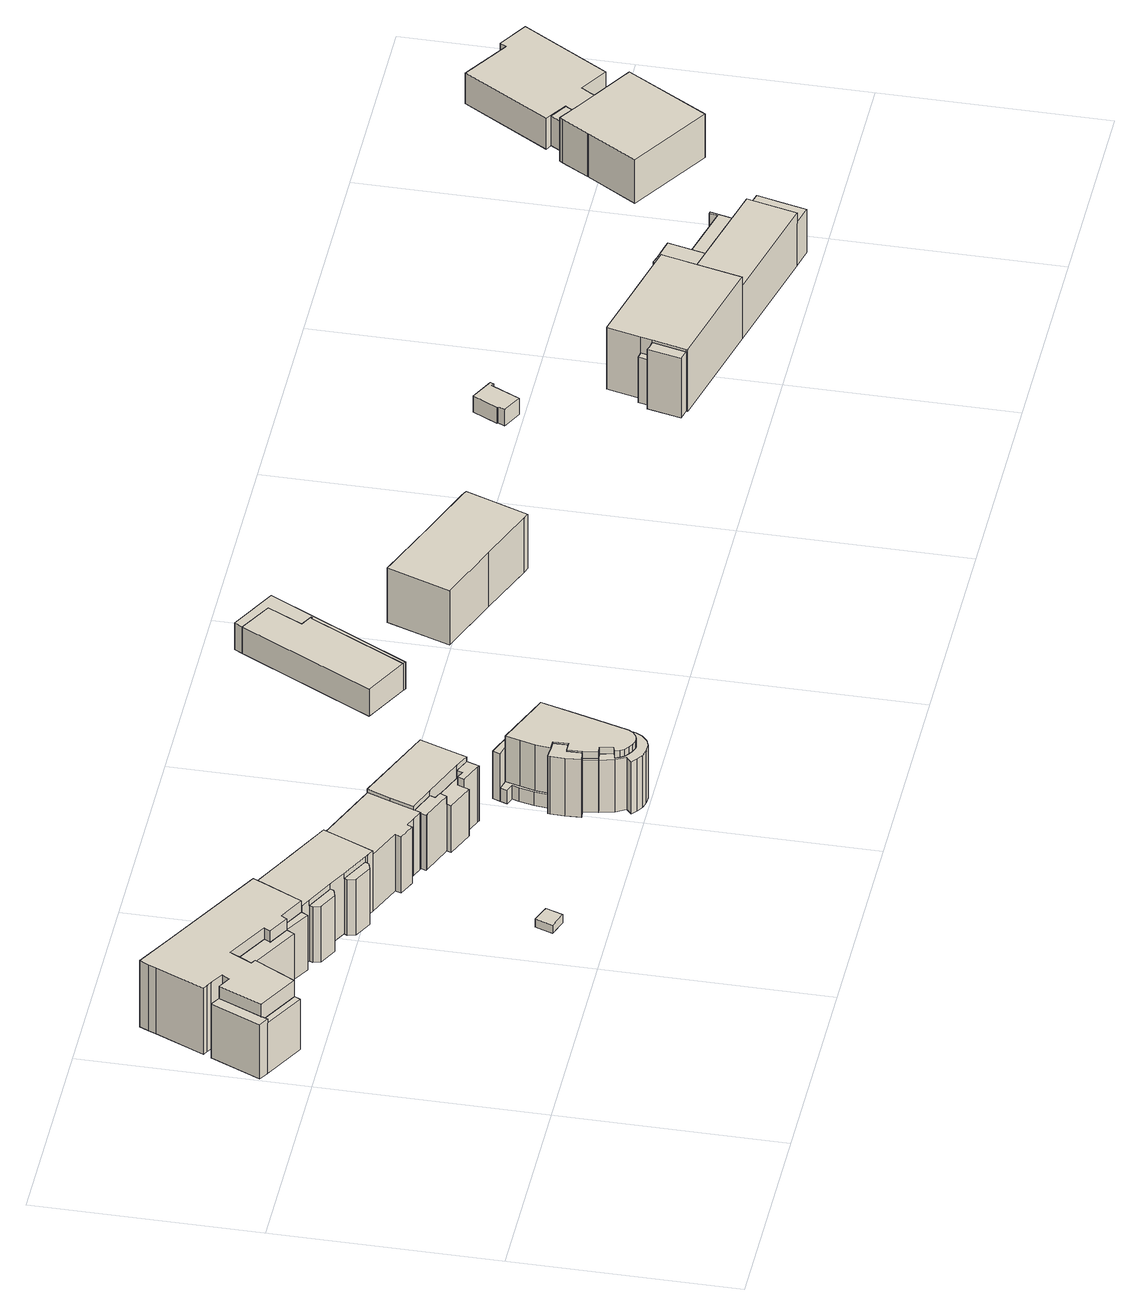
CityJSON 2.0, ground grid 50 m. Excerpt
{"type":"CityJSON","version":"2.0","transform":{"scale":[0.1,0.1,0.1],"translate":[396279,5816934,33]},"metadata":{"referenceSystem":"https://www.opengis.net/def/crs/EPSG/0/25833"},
"CityObjects":{
"building1":{"type":"Building","attributes":{"Gemeindeschluessel":"11000002","function":"31001_1010"},"address":[{"country":"Germany","locality":"Berlin","thoroughfareNumber":"21, 21A","thoroughfareName":"Alt-Stralau"}],"children":["building1-1","building1-2","building1-3","building1-4"]},
"building1-1":{"type":"BuildingPart","attributes":{"BezugspunktDach":"2200","measuredHeight":17.08,"storeysAboveGround":5},"parents":["building1"],"geometry":[{"type":"MultiSurface","lod":"1","boundaries":[[[0,1,2,3,4,5,6,7,8,9,10,11,12,13,14,15,16,17,18,19,20,21,22]],[[23,24,25,26,27,28,29,30,31,32,33,34,35,36,37,38,39,40,41,42,43,44,45]],[[46,47,22,21]],[[24,23,21,20]],[[25,24,20,19]],[[26,25,19,18]],[[27,26,18,17]],[[28,27,17,16]],[[29,28,16,15]],[[30,29,15,14]],[[31,30,14,13]],[[32,31,13,12]],[[33,32,12,11]],[[34,33,11,10]],[[35,34,10,9]],[[36,35,48,49,50,51,9,8]],[[37,36,8,7],[49,52,53,50]],[[54,53,7,6]],[[38,37,52,55]],[[56,54,6,5]],[[39,38,55,57]],[[58,56,5,4]],[[40,39,57,59]],[[60,58,59,61,41,40,4,3]],[[42,41,3,2]],[[43,42,2,1]],[[44,43,1,0]],[[62,63,0,22]],[[23,45,47,46]],[[51,50,49,48]],[[53,52,49,50]],[[55,52,53,54]],[[57,55,54,56]],[[59,57,56,58]],[[61,59,58,60]],[[45,44,63,62]]]}]},
"building1-2":{"type":"BuildingPart","attributes":{"BezugspunktDach":"2200","measuredHeight":13.03,"storeysAboveGround":5},"parents":["building1"],"geometry":[{"type":"MultiSurface","lod":"1","boundaries":[[[64,65,63,62,66]],[[45,44,67,68,69]],[[44,45,62,45,44,63]],[[67,44,63,65]],[[68,67,65,64]],[[69,68,64,66]],[[45,69,66,62]]]}]},
"building1-3":{"type":"BuildingPart","attributes":{"BezugspunktDach":"2200","measuredHeight":14.08,"storeysAboveGround":5},"parents":["building1"],"geometry":[{"type":"MultiSurface","lod":"1","boundaries":[[[70,53,71,51,50,53,54,56,58,60]],[[59,57,55,52,49,48,72,52,73,61]],[[72,48,51,71]],[[52,72,71,53]],[[73,52,53,70]],[[61,73,70,60]],[[61,60,58,59]],[[74,57,59,75,58,56]],[[55,57,56,54]],[[55,54,53,52]],[[52,53,50,49]],[[48,49,50,51]]]}]},
"building1-4":{"type":"BuildingPart","attributes":{"BezugspunktDach":"2200","measuredHeight":15.02,"storeysAboveGround":5},"parents":["building1"],"geometry":[{"type":"MultiSurface","lod":"1","boundaries":[[[76,47,46,77,78]],[[79,23,45,69,80]],[[79,80,78,77]],[[23,79,77,46]],[[66,62,47,76]],[[80,69,76,78]],[[45,23,46,47]],[[69,45,62,66]]]}]},
"building2":{"type":"Building","attributes":{"Gemeindeschluessel":"11000002","BezugspunktDach":"2200","function":"51009_1611","measuredHeight":2.11,"storeysAboveGround":0},"address":[{"country":"Germany","locality":"Berlin"}],"geometry":[{"type":"Solid","lod":"1","boundaries":[[[[81,82,83,84]],[[85,86,87,88]],[[85,88,84,83]],[[86,85,83,82]],[[87,86,82,81]],[[88,87,81,84]]]]}]},
"building3":{"type":"Building","attributes":{"Gemeindeschluessel":"11000002","function":"31001_1010"},"address":[{"country":"Germany","locality":"Berlin","thoroughfareNumber":"22, 22A","thoroughfareName":"Alt-Stralau"}],"children":["building3-1","building3-2","building3-3"]},
"building3-1":{"type":"BuildingPart","attributes":{"BezugspunktDach":"2200","measuredHeight":16.93,"storeysAboveGround":4},"parents":["building3"],"geometry":[{"type":"MultiSurface","lod":"1","boundaries":[[[89,90,91,92,93,94,95,96,97,98,99,100,101,102,103,104]],[[105,106,107,108,109,110,111,112,113,114,115,116,117,118,119,48]],[[105,48,104,103]],[[106,105,103,102]],[[107,106,102,101]],[[108,107,101,100]],[[109,108,100,99]],[[110,109,99,98]],[[111,110,98,97]],[[112,111,97,96]],[[113,112,96,95]],[[114,113,95,94]],[[115,114,94,93]],[[120,121,93,92]],[[117,116,92,91]],[[122,123,91,90]],[[119,118,90,89]],[[48,119,89,104]],[[116,115,121,120]],[[118,117,123,122]]]}]},
"building3-2":{"type":"BuildingPart","attributes":{"BezugspunktDach":"2200","measuredHeight":14.34,"storeysAboveGround":4},"parents":["building3"],"geometry":[{"type":"MultiSurface","lod":"1","boundaries":[[[124,125,126,123,122,127]],[[118,117,128,129,130,131]],[[118,131,127,122]],[[128,117,123,126]],[[129,128,126,125]],[[130,129,125,124]],[[131,130,124,127]],[[117,118,122,123,132]]]}]},
"building3-3":{"type":"BuildingPart","attributes":{"BezugspunktDach":"2200","measuredHeight":14.34,"storeysAboveGround":4},"parents":["building3"],"geometry":[{"type":"MultiSurface","lod":"1","boundaries":[[[133,134,135,136,121,120,137]],[[116,115,114,138,139,140,141]],[[116,141,137,120]],[[114,115,121,136]],[[138,114,136,135]],[[139,138,135,134]],[[140,139,134,133]],[[141,140,133,137]],[[115,116,120,121,142]]]}]},
"building4":{"type":"Building","attributes":{"Gemeindeschluessel":"11000002","BezugspunktDach":"2200","function":"31001_1010","measuredHeight":16.49,"storeysAboveGround":3},"address":[{"country":"Germany","locality":"Berlin","thoroughfareNumber":"23","thoroughfareName":"Alt-Stralau"}],"geometry":[{"type":"Solid","lod":"1","boundaries":[[[[143,144,145,146,147,148,149,150,151,152,153,154,155,156]],[[111,110,157,158,159,160,161,162,163,164,165,166,167,112]],[[111,112,156,155]],[[110,111,155,154]],[[157,110,154,153]],[[158,157,153,152]],[[159,158,152,151]],[[160,159,151,150]],[[161,160,150,149]],[[162,161,149,148]],[[163,162,148,147]],[[164,163,147,146]],[[165,164,146,145]],[[166,165,145,144]],[[167,166,144,143]],[[112,167,143,156]]]]}]},
"building5":{"type":"Building","attributes":{"Gemeindeschluessel":"11000002","function":"31001_1010"},"address":[{"country":"Germany","locality":"Berlin","thoroughfareNumber":"24","thoroughfareName":"Alt-Stralau"}],"children":["building5-1","building5-2","building5-3","building5-4"]},
"building5-1":{"type":"BuildingPart","attributes":{"BezugspunktDach":"2200","measuredHeight":16.69,"storeysAboveGround":5},"parents":["building5"],"geometry":[{"type":"MultiSurface","lod":"1","boundaries":[[[168,169,170,171,172,173,174,175,176]],[[177,178,179,180,181,182,183,184,185]],[[177,185,176,175]],[[178,177,175,174]],[[179,178,174,173]],[[180,179,173,172]],[[181,180,172,171]],[[182,181,171,170]],[[183,186,187,170,169]],[[188,189,169,168]],[[184,183,190,191,192]],[[193,194,184,168,176]],[[182,195,187,186,183]],[[192,191,190,189,188]],[[196,185,184,194,193]]]}]},
"building5-2":{"type":"BuildingPart","attributes":{"BezugspunktDach":"2200","measuredHeight":14.18,"storeysAboveGround":5},"parents":["building5"],"geometry":[{"type":"MultiSurface","lod":"1","boundaries":[[[197,198,187,186,199,200,201]],[[202,203,183,182,204,205,206]],[[207,208,201,200]],[[202,206,209,210]],[[211,207,200,199]],[[203,202,210,212,213]],[[183,203,212,191,189,211,214,199,186]],[[204,182,187,198]],[[205,204,198,197]],[[206,205,197,201]],[[210,209,208,207]],[[213,212,210,207,211]],[[214,211,189,191,212]],[[183,186,187,182]]]}]},
"building5-3":{"type":"BuildingPart","attributes":{"BezugspunktDach":"2200","measuredHeight":14.18,"storeysAboveGround":5},"parents":["building5"],"geometry":[{"type":"MultiSurface","lod":"1","boundaries":[[[215,216,217,218,194,193,219,220]],[[221,185,184,222,223,224,225,226]],[[221,226,220,219]],[[185,221,219,193]],[[227,188,194,218]],[[222,184,192,228]],[[229,227,218,217]],[[223,222,228,230]],[[231,229,217,216]],[[224,223,230,232]],[[225,224,216,215]],[[226,225,215,220]],[[185,193,194,184]],[[228,192,188,227]],[[230,228,227,229]],[[232,230,229,231]]]}]},
"building5-4":{"type":"BuildingPart","attributes":{"BezugspunktDach":"2200","measuredHeight":12.1,"storeysAboveGround":5},"parents":["building5"],"geometry":[{"type":"MultiSurface","lod":"1","boundaries":[[[229,231,233,234,208,207,211,189,188,227]],[[192,191,212,210,209,235,236,232,230,228]],[[235,209,208,234]],[[236,235,234,233]],[[232,236,233,231]],[[228,227,188,192]],[[191,192,188,189]],[[212,191,189,211]],[[210,212,211,207]],[[209,210,207,208]],[[230,232,237,231,229]],[[238,228,230,239,229,227]]]}]},
"building6":{"type":"Building","attributes":{"Gemeindeschluessel":"11000002","function":"31001_1010"},"address":[{"country":"Germany","locality":"Berlin","thoroughfareNumber":"25","thoroughfareName":"Alt-Stralau"}],"children":["building6-1","building6-2","building6-3","building6-4","building6-5"]},
"building6-1":{"type":"BuildingPart","attributes":{"BezugspunktDach":"2200","measuredHeight":15.2,"storeysAboveGround":5},"parents":["building6"],"geometry":[{"type":"MultiSurface","lod":"1","boundaries":[[[240,241,242,243,244,245,246,247,248,249,250,251,252,253,254,255,256,257,258,259,260,261,262]],[[263,264,265,266,267,268,269,270,271,272,273,274,275,276,277,278,279,280,281,282,283,284,285]],[[263,286,287,288,262,261]],[[289,286,261,260]],[[290,289,260,259]],[[291,292,293,292,294,259,258]],[[267,266,258,257]],[[268,295,296,257,256]],[[297,295,256,255]],[[298,297,255,254]],[[299,298,254,253]],[[300,299,271,253,252]],[[301,300,252,251]],[[274,302,301,273,251,250]],[[303,302,250,249]],[[304,303,305,249,248]],[[306,304,248,247]],[[278,307,306,277,247,246]],[[279,308,307,309,246,245]],[[310,311,308,279,245,244]],[[312,311,244,243]],[[282,313,314,243,242]],[[315,313,282,242,241]],[[316,315,283,241,240]],[[288,316,317,240,262]],[[285,287,286,263]],[[318,264,263,319,286,289]],[[265,264,320,289,290]],[[266,321,292,291]],[[321,265,294,292,293]],[[267,296,295,268]],[[269,268,322,295,297]],[[270,269,297,298]],[[271,270,323,298,299]],[[272,271,299,300]],[[273,272,300,301]],[[273,301,302,274]],[[275,274,302,303]],[[276,275,305,303,304]],[[324,277,276,304,306]],[[277,306,307,278]],[[278,309,307,308,279]],[[280,279,308,311,310]],[[281,280,311,312]],[[281,314,313,282]],[[283,282,313,315]],[[284,283,315,316]],[[285,284,317,316,288]]]}]},
"building6-2":{"type":"BuildingPart","attributes":{"BezugspunktDach":"2200","measuredHeight":13.51,"storeysAboveGround":5},"parents":["building6"],"geometry":[{"type":"MultiSurface","lod":"1","boundaries":[[[325,326,327,328,329,330,331,332,333,334,335,336,296,295,297,298,299,300,301,302,303,304,306,307,308,311,312,337]],[[281,280,279,278,277,276,275,274,273,272,271,270,269,268,267,338,339,340,341,342,343,344,345,346,347,348,349,350]],[[280,311,280,279]],[[279,308,279,278]],[[277,278,307,278,277,306]],[[277,306,277,276]],[[276,351,276,275]],[[275,303,275,274]],[[271,352,271,270]],[[270,298,270,269]],[[268,295,268,267]],[[338,267,296,336]],[[339,338,336,335]],[[340,339,335,334]],[[341,340,334,333]],[[342,341,333,332]],[[343,342,332,331]],[[344,343,331,330]],[[345,344,330,329]],[[346,345,329,328]],[[347,346,328,327]],[[348,347,327,326]],[[349,348,326,325]],[[350,349,325,337]],[[350,337,312,281]],[[280,281,312,311]],[[279,280,311,308,353]],[[278,279,308,307]],[[276,277,306,304]],[[276,351,304,303,275]],[[274,275,303,302,354]],[[273,274,302,301,355]],[[272,273,356,301,300]],[[271,272,300,299]],[[270,271,352,299,298]],[[269,270,298,297]],[[268,269,297,295]],[[267,268,295,296]]]}]},
"building6-3":{"type":"BuildingPart","attributes":{"BezugspunktDach":"2200","measuredHeight":13.93,"storeysAboveGround":5},"parents":["building6"],"geometry":[{"type":"MultiSurface","lod":"1","boundaries":[[[294,292,291,357,358,359,360,361]],[[362,363,364,365,266,321,265,366]],[[362,366,361,360]],[[363,362,360,359]],[[364,363,359,358]],[[365,364,358,357]],[[266,365,357,291]],[[265,321,292,321,265,367]],[[366,368,290,294,361]],[[321,266,291,292]],[[367,265,321,292,294]],[[290,368,366,265]]]}]},
"building6-4":{"type":"BuildingPart","attributes":{"BezugspunktDach":"2200","measuredHeight":14.87,"storeysAboveGround":5},"parents":["building6"],"geometry":[{"type":"MultiSurface","lod":"1","boundaries":[[[369,370,314,313,315,316,288,371,372,373,374]],[[375,376,377,285,284,283,282,281,350,378,379]],[[375,379,374,373]],[[376,375,373,372]],[[377,376,372,371]],[[285,287,380,371,288]],[[284,285,284,316]],[[284,316,284,283]],[[381,337,312,314,370]],[[378,350,370,369]],[[379,378,369,374]],[[377,380,287,285]],[[288,316,284,285]],[[283,284,316,315]],[[282,283,315,313]],[[281,282,313,314]],[[350,281,312,337,381]]]}]},
"building6-5":{"type":"BuildingPart","attributes":{"BezugspunktDach":"2200","measuredHeight":3.5,"storeysAboveGround":5},"parents":["building6"],"geometry":[{"type":"MultiSurface","lod":"1","boundaries":[[[382,383,384,380,287,286,289,290,368,385]],[[366,265,264,263,285,377,386,387,388,389]],[[366,389,385,368]],[[265,290,265,264]],[[263,264,289,264,263,286]],[[285,263,286,263,285,287]],[[386,377,380,384]],[[387,386,384,383]],[[388,387,383,382]],[[389,388,382,385]],[[265,366,368,290]],[[264,265,290,289]],[[377,285,287,380]]]}]},
"building7":{"type":"Building","attributes":{"name":"Sporthalle","Gemeindeschluessel":"11000002","function":"31001_3211"},"address":[{"country":"Germany","locality":"Berlin","thoroughfareNumber":"40 (2)","thoroughfareName":"Alt-Stralau"}],"children":["building7-1","building7-2"]},
"building7-1":{"type":"BuildingPart","attributes":{"BezugspunktDach":"2200","measuredHeight":6.93,"storeysAboveGround":2},"parents":["building7"],"geometry":[{"type":"MultiSurface","lod":"1","boundaries":[[[390,391,392,393,394,395,396,397]],[[398,399,400,401,402,403,404,405]],[[398,405,397,396]],[[405,404,390,397]],[[399,398,396,395]],[[400,406,399,407,395,394]],[[401,400,394,393]],[[392,402,401,393]],[[403,402,392,391,408]],[[404,403,391,390]]]}]},
"building7-2":{"type":"BuildingPart","attributes":{"BezugspunktDach":"2200","measuredHeight":6.98,"storeysAboveGround":2},"parents":["building7"],"geometry":[{"type":"MultiSurface","lod":"1","boundaries":[[[409,410,411,396,395,394,393,392,391,390]],[[403,402,401,400,399,398,412,413,414,404]],[[390,404,390,391]],[[391,403,391,392]],[[401,393,392,393]],[[400,394,393,394]],[[399,395,394,400,394,395]],[[398,396,395,396]],[[412,398,396,411]],[[413,412,411,410]],[[414,413,410,409]],[[404,414,409,390]],[[403,404,390,391]],[[415,402,403,391,392]],[[402,392,393,401]],[[401,393,394,400]],[[399,416,395,396,398]]]}]},
"building8":{"type":"Building","attributes":{"Gemeindeschluessel":"11000002","BezugspunktDach":"2200","function":"31001_2200","measuredHeight":15.04,"storeysAboveGround":5},"address":[{"country":"Germany","locality":"Berlin","thoroughfareNumber":"37, 38, 39","thoroughfareName":"Alt-Stralau"}],"geometry":[{"type":"Solid","lod":"1","boundaries":[[[[417,418,419,420,421,422,423,424]],[[425,426,427,428,429,430,431,432]],[[425,432,424,423]],[[426,425,423,422]],[[427,426,422,421]],[[428,427,421,420]],[[429,428,420,419]],[[430,429,419,418]],[[431,430,418,417]],[[432,431,417,424]]]]}]},
"building9":{"type":"Building","attributes":{"Gemeindeschluessel":"11000002","BezugspunktDach":"2200","function":"31001_3021","measuredHeight":15.33,"storeysAboveGround":1},"address":[{"country":"Germany","locality":"Berlin","thoroughfareNumber":"34 (3)","thoroughfareName":"Alt-Stralau"}],"geometry":[{"type":"Solid","lod":"1","boundaries":[[[[433,434,435,436,437]],[[438,439,440,441,442]],[[438,442,437,436]],[[439,438,436,435]],[[440,439,435,434]],[[441,440,434,433]],[[442,441,433,437]]]]}]},
"building10":{"type":"Building","attributes":{"Gemeindeschluessel":"11000002","BezugspunktDach":"2200","function":"31001_2520","measuredHeight":4.14,"storeysAboveGround":1},"address":[{"country":"Germany","locality":"Berlin","thoroughfareNumber":"34 (8)","thoroughfareName":"Alt-Stralau"}],"geometry":[{"type":"Solid","lod":"1","boundaries":[[[[443,444,445,446,447,448,449,450]],[[451,452,453,454,455,456,457,458]],[[451,458,450,449]],[[452,451,449,448]],[[453,452,448,447]],[[454,453,447,446]],[[455,454,446,445]],[[456,455,445,444]],[[457,456,444,443]],[[458,457,443,450]]]]}]},
"building11":{"type":"Building","attributes":{"Gemeindeschluessel":"11000002","BezugspunktDach":"2200","function":"31001_3021","measuredHeight":11.73,"storeysAboveGround":1},"address":[{"country":"Germany","locality":"Berlin","thoroughfareNumber":"34 (4)","thoroughfareName":"Alt-Stralau"}],"geometry":[{"type":"Solid","lod":"1","boundaries":[[[[459,460,461,462]],[[463,464,465,466]],[[463,466,462,461]],[[464,463,461,460]],[[465,464,460,459]],[[466,465,459,462]]]]}]},
"building12":{"type":"Building","attributes":{"name":"Thalia-Grundschule","Gemeindeschluessel":"11000002","BezugspunktDach":"2200","function":"31001_3021","measuredHeight":16.89,"storeysAboveGround":4},"address":[{"country":"Germany","locality":"Berlin","thoroughfareNumber":"34","thoroughfareName":"Alt-Stralau"}],"geometry":[{"type":"Solid","lod":"1","boundaries":[[[[467,468,469,470,471,472,473,474,475]],[[441,440,476,477,478,479,480,481,482]],[[441,482,475,474]],[[440,441,474,473]],[[476,440,473,472]],[[477,476,472,471]],[[478,477,471,470]],[[479,478,470,469]],[[480,479,469,468]],[[481,480,468,467]],[[482,481,467,475]]]]}]},
"building13":{"type":"Building","attributes":{"Gemeindeschluessel":"11000002","function":"31001_3021"},"address":[{"country":"Germany","locality":"Berlin","thoroughfareNumber":"34 (1)","thoroughfareName":"Alt-Stralau"}],"children":["building13-1","building13-2"]},
"building13-1":{"type":"BuildingPart","attributes":{"BezugspunktDach":"2200","measuredHeight":11.77,"storeysAboveGround":3},"parents":["building13"],"geometry":[{"type":"Solid","lod":"1","boundaries":[[[[483,484,485,486,487,488]],[[489,490,491,492,493,494]],[[491,490,486,485]],[[492,491,485,484]],[[493,492,484,483]],[[494,493,483,488]],[[489,494,488,487]],[[489,487,486,490]]]]}]},
"building13-2":{"type":"BuildingPart","attributes":{"BezugspunktDach":"2200","measuredHeight":13.57,"storeysAboveGround":3},"parents":["building13"],"geometry":[{"type":"MultiSurface","lod":"1","boundaries":[[[495,496,497,498,499]],[[480,500,490,494,481]],[[480,481,499,498]],[[500,480,498,497]],[[490,500,497,496]],[[488,487,486,490,489,494,490,496,495]],[[481,494,495,499]],[[494,489,487,488]],[[501,489,490,486,487]]]}]},
"building14":{"type":"Building","attributes":{"Gemeindeschluessel":"11000002","function":"31001_3021"},"address":[{"country":"Germany","locality":"Berlin","thoroughfareNumber":"34 (2)","thoroughfareName":"Alt-Stralau"}],"children":["building14-1","building14-2"]},
"building14-1":{"type":"BuildingPart","attributes":{"BezugspunktDach":"2200","measuredHeight":14.31,"storeysAboveGround":4},"parents":["building14"],"geometry":[{"type":"MultiSurface","lod":"1","boundaries":[[[502,503,504,505,506,507,508,509,510,511]],[[479,512,513,514,515,516,500,517,518,480]],[[479,480,511,510]],[[512,479,510,509]],[[513,512,509,508]],[[514,513,508,507]],[[515,514,507,506]],[[516,515,506,505]],[[500,519,520,521,505,504]],[[517,500,504,503]],[[518,517,503,502]],[[480,518,502,511]],[[516,521,520,519,500]]]}]},
"building14-2":{"type":"BuildingPart","attributes":{"BezugspunktDach":"2200","measuredHeight":3.33,"storeysAboveGround":4},"parents":["building14"],"geometry":[{"type":"Solid","lod":"1","boundaries":[[[[522,523,524,525,526,520,519]],[[516,527,528,529,491,490,500]],[[527,516,520,526]],[[528,527,526,525]],[[529,528,525,524]],[[491,529,524,523]],[[490,491,523,522]],[[500,490,522,519]],[[500,519,520,516]]]]}]},
"building15":{"type":"Building","attributes":{"Gemeindeschluessel":"11000002","function":"31001_3021"},"address":[{"country":"Germany","locality":"Berlin","thoroughfareNumber":"34 (9)","thoroughfareName":"Alt-Stralau"}],"children":["building15-1","building15-2","building15-3","building15-4"]},
"building15-1":{"type":"BuildingPart","attributes":{"BezugspunktDach":"2200","measuredHeight":11.21,"storeysAboveGround":3},"parents":["building15"],"geometry":[{"type":"MultiSurface","lod":"1","boundaries":[[[530,531,532,533,534,535,536,537,538,539]],[[540,541,542,543,544,545,546,547,548,549]],[[540,549,539,538]],[[541,540,538,537]],[[542,541,537,536]],[[543,542,536,535]],[[544,543,535,534]],[[550,551,534,533]],[[546,552,553,545,533,532]],[[554,555,556,546,557,547,546,532,531]],[[548,547,531,530]],[[549,548,530,539]],[[545,544,551,550]],[[545,553,552,546]],[[547,557,555,554]],[[557,546,556,555]]]}]},
"building15-2":{"type":"BuildingPart","attributes":{"BezugspunktDach":"2200","measuredHeight":7.87,"storeysAboveGround":3},"parents":["building15"],"geometry":[{"type":"MultiSurface","lod":"1","boundaries":[[[558,559,553,552,560,561,562,563,564,565,566,567,568,569]],[[570,571,572,573,574,575,576,577,578,579,580,581,582,583]],[[570,583,569,568]],[[571,570,568,567]],[[572,571,567,566]],[[573,572,566,565]],[[574,573,565,564]],[[575,574,564,563]],[[576,575,563,562]],[[584,585,562,561]],[[577,576,585,586,587]],[[588,584,561,560]],[[578,577,587,589]],[[556,588,589,546,579,578,560,552]],[[581,580,545,590,591,550,592,553,559]],[[593,591,594,559,558]],[[582,581,590,595]],[[583,582,558,569]],[[587,586,585,584]],[[589,587,584,588]],[[546,589,588,556]],[[580,579,552,553]],[[592,550,591,590,545]],[[595,590,594,591,593]]]}]},
"building15-3":{"type":"BuildingPart","attributes":{"BezugspunktDach":"2200","measuredHeight":4.46,"storeysAboveGround":3},"parents":["building15"],"geometry":[{"type":"MultiSurface","lod":"1","boundaries":[[[555,554,596,597,585,556]],[[586,598,599,547,557,546]],[[598,586,585,597]],[[599,598,597,596]],[[547,599,596,554]],[[586,587,584,585]],[[589,588,584,587]],[[546,556,588,589]],[[557,547,554,555]],[[546,557,555,556]]]}]},
"building15-4":{"type":"BuildingPart","attributes":{"BezugspunktDach":"2200","measuredHeight":7.63,"storeysAboveGround":3},"parents":["building15"],"geometry":[{"type":"Solid","lod":"1","boundaries":[[[[550,591,593,551]],[[595,590,545,544]],[[595,544,551,593]],[[590,595,593,591]],[[590,591,550,545]],[[544,545,550,551]]]]}]}
},
"vertices":[
[121,560,182],[173,652,182],[162,658,182],[172,676,182],[189,707,182],[284,654,182],[276,640,182],[322,615,182],[330,628,182],[387,597,182],[431,685,182],[442,708,182],[209,838,182],[127,884,182],[117,863,182],[110,846,182],[60,738,182],[71,732,182],[82,726,182],[112,709,182],[102,692,182],[73,708,182],[29,611,182],[73,708,11],[102,692,11],[112,709,11],[82,726,11],[71,732,11],[60,738,11],[110,846,11],[117,863,11],[127,884,11],[209,838,11],[442,708,11],[431,685,11],[387,597,11],[330,628,11],[322,615,11],[276,640,11],[284,654,11],[189,707,11],[172,676,11],[162,658,11],[173,652,11],[121,560,11],[29,611,11],[73,708,151],[29,611,151],[387,597,12],[330,628,12],[330,628,153],[387,597,153],[322,615,12],[322,615,153],[276,640,153],[276,640,12],[284,654,153],[284,654,12],[189,707,153],[189,707,12],[172,676,153],[172,676,12],[29,611,141],[121,560,141],
[114,546,141],[115,548,141],[23,597,141],[115,548,11],[114,546,11],[23,597,11],
[312,597,153],[379,582,153],[379,582,12],[312,597,12],[284,654,148],[189,707,69],
[23,597,151],[52,720,151],[1,609,151],[52,720,11],[1,609,11],
[641,100,27],[655,138,27],[616,153,27],[602,114,27],[616,153,6],[655,138,6],[641,100,6],[602,114,6],
[389,595,168],[409,585,168],[472,553,168],[512,532,168],[575,500,168],[574,499,168],[582,496,168],[597,488,168],[623,545,168],[648,601,168],[555,649,168],[534,660,168],[442,708,168],[431,685,168],[414,652,168],[387,597,168],[414,652,12],[431,685,12],[442,708,12],[534,660,12],[555,649,12],[648,601,12],[623,545,12],[597,488,12],[582,496,12],[574,499,12],[575,500,12],[512,532,12],[472,553,12],[409,585,12],[389,595,12],[512,532,155],[575,500,155],[409,585,155],[472,553,155],
[410,560,155],[450,539,155],[468,545,155],[405,577,155],[468,545,12],[450,539,12],[410,560,12],[405,577,12],[472,553,34],
[513,507,155],[553,486,155],[570,492,155],[574,499,155],[508,524,155],[570,492,12],[553,486,12],[513,507,12],[508,524,12],[575,500,35],
[673,456,158],[668,443,158],[705,427,158],[710,438,158],[731,429,158],[754,420,158],[756,419,158],[779,480,158],[801,539,158],[799,539,158],[780,547,158],[648,601,158],[623,545,158],[597,488,158],[780,547,12],[799,539,12],[801,539,12],[779,480,12],[756,419,12],[754,420,12],[731,429,12],[710,438,12],[705,427,12],[668,443,12],[673,456,12],
[819,412,167],[913,374,167],[946,360,167],[951,375,167],[965,412,167],[984,464,167],[801,539,167],[781,487,167],[762,435,167],[781,487,13],[801,539,13],[984,464,13],[965,412,13],[951,375,13],[946,360,13],[913,374,13],[819,412,13],[762,435,13],[913,374,155],[946,360,155],[819,412,135],[913,374,135],[913,374,44],[913,374,14],[819,412,14],[762,435,155],[819,412,155],[946,360,55],[762,435,84],
[932,334,155],[936,332,155],[908,361,155],[891,368,155],[885,353,155],[891,368,13],[908,361,13],[936,332,13],[932,334,13],[885,353,13],[891,368,135],[885,353,135],[885,353,14],[891,368,14],[908,361,135],[908,361,14],[908,361,94],[908,361,28],
[755,405,155],[823,378,155],[830,393,155],[814,400,155],[756,419,155],[751,407,155],[756,419,13],[814,400,13],[830,393,13],[823,378,13],[755,405,13],[751,407,13],[814,400,135],[814,400,14],[830,393,135],[830,393,14],[823,378,135],[823,378,14],
[819,367,135],[880,342,135],[880,342,14],[819,367,14],[823,378,74],[814,400,108],[830,393,39],
[1028,196,167],[1029,163,167],[1007,163,167],[1008,130,167],[1013,97,167],[1029,99,167],[1036,70,167],[1022,65,167],[1026,55,167],[1032,46,167],[1041,39,167],[1051,33,167],[1062,29,167],[1073,30,167],[1082,34,167],[1091,41,167],[1097,51,167],[1131,166,167],[1154,245,167],[1029,295,167],[1020,262,167],[1011,229,167],[1007,196,167],[1011,229,15],[1020,262,15],[1029,295,15],[1154,245,15],[1131,166,15],[1097,51,15],[1091,41,15],[1082,34,15],[1073,30,15],[1062,29,15],[1051,33,15],[1041,39,15],[1032,46,15],[1026,55,15],[1022,65,15],[1036,70,15],[1029,99,15],[1013,97,15],[1008,130,15],[1007,163,15],[1029,163,15],[1028,196,15],[1007,196,15],[1011,229,50],[1007,196,50],[1007,196,164],[1020,262,50],[1029,295,50],[1154,245,138],[1092,270,138],[1092,270,120],[1029,295,138],[1097,51,150],[1131,166,150],[1091,41,150],[1082,34,150],[1073,30,150],[1062,29,150],[1051,33,150],[1041,39,150],[1032,46,150],[1026,55,150],[1032,46,97],[1022,65,150],[1036,70,150],[1029,99,150],[1036,70,87],[1013,97,60],[1013,97,150],[1008,130,150],[1007,163,164],[1008,130,164],[1029,163,164],[1028,196,164],[1028,196,71],[1020,262,48],[1011,229,36],[1020,262,33],[1092,270,15],[1097,51,72],[1082,34,123],[1022,65,130],
[1007,96,150],[1016,63,150],[1028,41,150],[1015,30,150],[1027,19,150],[1041,11,150],[1057,6,150],[1075,6,150],[1091,12,150],[1104,24,150],[1112,38,150],[1148,161,150],[1002,129,150],[1148,161,15],[1112,38,15],[1104,24,15],[1091,12,15],[1075,6,15],[1057,6,15],[1041,11,15],[1027,19,15],[1015,30,15],[1028,41,15],[1016,63,15],[1007,96,15],[1002,129,15],[1026,55,140],[1073,30,106],[1029,99,66],[1041,39,97],[1051,33,72],[1051,33,87],
[1158,259,138],[1096,284,138],[1030,311,138],[1012,318,138],[1006,301,138],[1012,318,15],[1030,311,15],[1096,284,15],[1158,259,15],[1006,301,15],[1029,295,51],[1006,301,50],
[985,127,164],[1002,129,164],[1001,197,164],[984,198,164],[983,192,164],[983,162,164],[983,192,15],[984,198,15],[1001,197,15],[985,127,15],[983,162,15],[1001,197,50],[1002,129,60],
[1018,279,50],[1012,263,50],[1005,230,50],[1000,285,50],[1005,230,15],[1012,263,15],[1018,279,15],[1000,285,15],
[1337,568,82],[1451,782,82],[1454,780,82],[1455,783,82],[1428,797,82],[1469,875,82],[1396,915,82],[1238,620,82],[1396,915,13],[1469,875,13],[1428,797,13],[1455,783,13],[1454,780,13],[1451,782,13],[1337,568,13],[1238,620,13],[1431,804,13],[1469,875,47],[1451,782,21],
[1343,564,82],[1511,877,82],[1406,933,82],[1406,933,13],[1511,877,13],[1343,564,13],[1454,780,75],[1469,875,53],
[1644,449,155],[1771,399,155],[1785,394,155],[1837,533,155],[1823,539,155],[1695,588,155],[1553,643,155],[1502,503,155],[1553,643,15],[1695,588,15],[1823,539,15],[1837,533,15],[1785,394,15],[1771,399,15],[1644,449,15],[1502,503,15],
[2367,176,167],[2385,250,167],[2370,253,167],[2360,256,167],[2343,182,167],[2360,256,14],[2370,253,14],[2385,250,14],[2367,176,14],[2343,182,14],
[2291,510,56],[2322,573,56],[2328,570,56],[2332,578,56],[2281,604,56],[2253,548,56],[2255,547,56],[2248,532,56],[2255,547,14],[2253,548,14],[2281,604,14],[2332,578,14],[2328,570,14],[2322,573,14],[2291,510,14],[2248,532,14],
[2385,250,132],[2391,275,132],[2376,278,132],[2370,253,132],[2376,278,15],[2391,275,15],[2385,250,15],[2370,253,15],
[2627,109,174],[2654,221,174],[2670,284,174],[2670,287,174],[2409,350,174],[2391,275,174],[2385,250,174],[2367,176,174],[2366,172,174],[2391,275,14],[2409,350,14],[2670,287,14],[2670,284,14],[2654,221,14],[2627,109,14],[2366,172,14],
[2938,34,125],[2951,89,125],[2965,144,125],[2918,156,125],[2904,100,125],[2891,45,125],[2904,100,14],[2918,156,14],[2965,144,14],[2951,89,14],[2938,34,14],[2891,45,14],
[2891,45,150],[2918,156,150],[2724,204,150],[2654,221,150],[2627,109,150],[2724,204,14],[2904,100,121],
[2671,217,148],[2707,208,148],[2724,204,148],[2744,287,148],[2728,291,148],[2693,299,148],[2676,304,148],[2671,284,148],[2670,284,148],[2654,221,148],[2671,284,14],[2676,304,14],[2693,299,14],[2728,291,14],[2744,287,14],[2707,208,14],[2671,217,14],[2724,204,48],[2744,287,48],[2744,287,46],
[2918,156,48],[2965,144,48],[2990,246,48],[2986,247,48],[2981,229,48],[2981,229,14],[2986,247,14],[2990,246,14],
[3213,300,125],[3323,479,125],[3262,517,125],[3205,552,125],[3167,576,125],[3145,590,125],[3140,583,125],[3104,524,125],[3103,522,125],[3034,412,125],[3103,522,13],[3104,524,13],[3140,583,13],[3145,590,13],[3167,576,13],[3205,552,13],[3262,517,13],[3323,479,13],[3213,300,13],[3034,412,13],[3205,552,89],[3167,576,89],[3262,517,90],[3205,552,90],[3323,479,50],[3293,498,50],[3262,517,50],[3293,498,13],
[3193,618,90],[3231,594,90],[3284,555,90],[3287,559,90],[3288,561,90],[3296,573,90],[3358,535,90],[3477,726,90],[3412,766,90],[3403,752,90],[3300,817,90],[3181,625,90],[3300,817,11],[3403,752,11],[3412,766,11],[3477,726,11],[3358,535,11],[3296,573,11],[3288,561,11],[3287,559,11],[3284,555,11],[3262,517,11],[3205,552,11],[3231,594,11],[3193,618,11],[3181,625,11],[3287,559,50],[3288,561,50],[3288,561,13],[3287,559,13],[3284,555,50],[3284,555,13],[3231,594,13],[3231,594,89],[3205,552,83],[3193,618,89],[3231,594,51],[3193,618,13],
[3350,523,50],[3319,542,50],[3319,542,13],[3350,523,13]
]}
